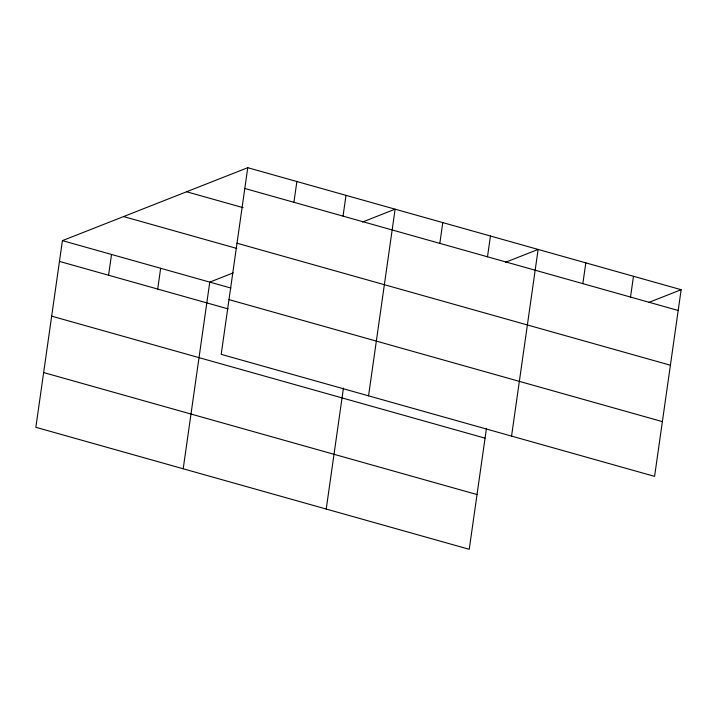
<?xml version="1.0" encoding="UTF-8"?>
<svg xmlns="http://www.w3.org/2000/svg" width="717" height="717" viewBox="0 0 717 717"><rect width="100%" height="100%" fill="white"/><g stroke="black" fill="none" stroke-linecap="round" stroke-linejoin="round"><path stroke-width="1.08" d="M247.759 167.697L221.195 354.35L654.585 476.366L681.15 289.704L247.759 167.697L62.415 240.634L35.85 427.296L469.241 549.303L486.458 428.309M108.572 275.238L111.529 254.463M157.695 289.068L160.653 268.292M183.202 468.775L209.767 282.122L233.213 272.89M293.916 202.302L296.874 181.526M343.04 216.131L345.997 195.356M326.226 509.043L343.443 388.049M368.547 395.838L395.112 209.176L362.488 222.019M439.826 243.377L442.783 222.602M487.497 256.794L490.455 236.018M511.562 436.097L538.126 249.444L505.512 262.279M582.849 283.636L585.807 262.861M630.521 297.062L633.478 276.287M648.527 302.547L681.15 289.704M244.802 188.472L678.192 310.479M186.599 191.762L243.188 207.697M237.013 243.215L670.404 365.222M123.575 216.561L236.762 248.432M62.415 240.634L230.955 288.082M228.983 299.616L662.374 421.623M59.457 261.409L227.997 308.857M51.669 316.152L485.059 438.168M43.638 372.553L477.029 494.56"/></g></svg>
